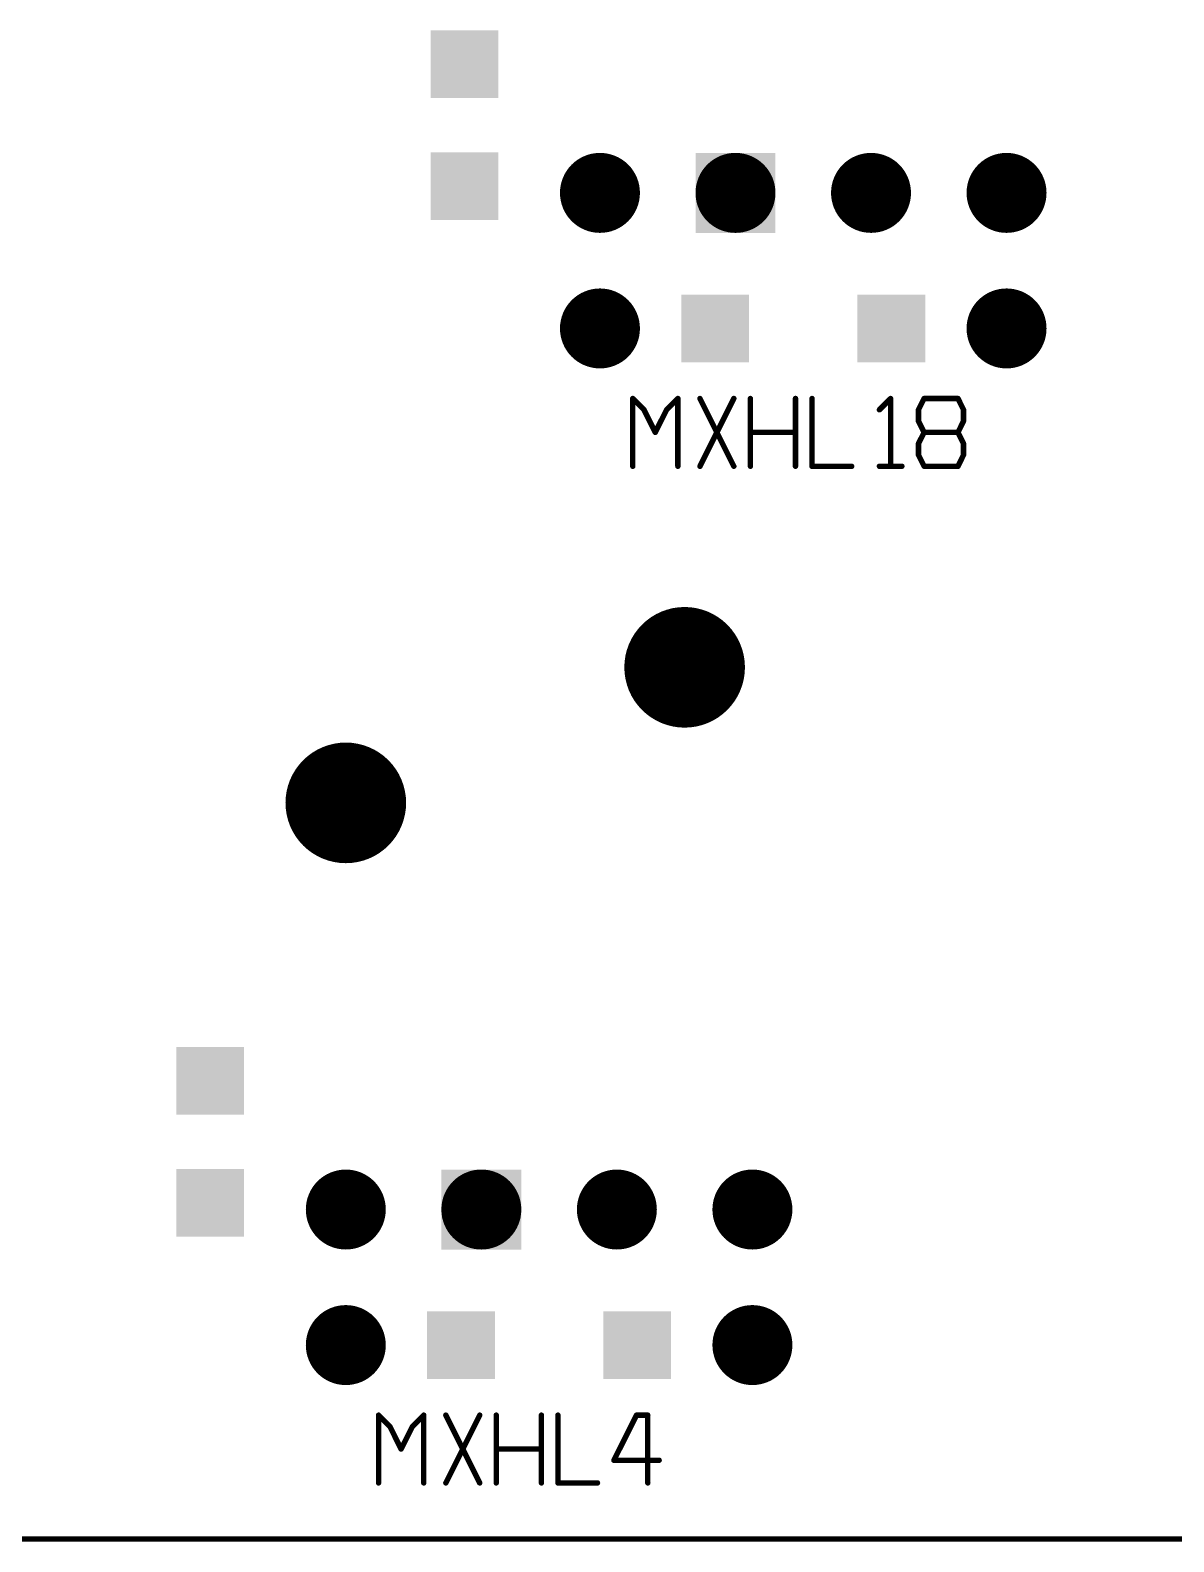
# Model space of a CAD drawing. Header units: millimetres. Extents: x 451 to 799, y 260 to 388.
# Drawn here: x 584.23 to 605.66, y 259.67 to 287.99 of the extents above; entities that cross this region are included whole.
import ezdxf

# ---------------------------------------------------------------- set-up
doc = ezdxf.new("R2010")
doc.units = ezdxf.units.MM
for name, color, linetype in [('3_A_', 4, 'Continuous'), ('4_A_', 54, 'Continuous'), ('5_A_', 7, 'Continuous'), ('8_A_', 3, 'Continuous')]:
    doc.layers.add(name, color=color, linetype=linetype)

# ---------------------------------------------------------------- blocks, each defined once
blk = doc.blocks.new('D24ROUND1_4986X1_4986')
blk.add_lwpolyline([(0.37465, 0, 0.7493, 0.7493, 1), (-0.37465, 0, 0.7493, 0.7493, 1), (0.37465, 0, 0.7493, 0.7493, 0)], format="xyseb")
blk = doc.blocks.new('D25ROUND2_2606X2_2606')
blk.add_lwpolyline([(0.56515, 0, 1.1303, 1.1303, 1), (-0.56515, 0, 1.1303, 1.1303, 1), (0.56515, 0, 1.1303, 1.1303, 0)], format="xyseb")
blk = doc.blocks.new('D16SQUARE1_27X1_27')
blk.add_solid([(-0.635, -0.635), (0.635, -0.635), (-0.635, 0.635), (0.635, 0.635)])
blk = doc.blocks.new('D41SQUARE1_4986X1_4986')
blk.add_solid([(-0.7493, -0.7493), (0.7493, -0.7493), (-0.7493, 0.7493), (0.7493, 0.7493)])

msp = doc.modelspace()

# ---------------------------------------------------------------- linework, layer by layer
at = {"layer": '5_A_'}
for points in [[(595.728, 280.881, 0.102, 0.102, 0), (595.517, 281.092, 0.102, 0.102, 0)], [(595.517, 281.092, 0.102, 0.102, 0), (595.517, 279.822, 0.102, 0.102, 0)], [(596.363, 281.092, 0.102, 0.102, 0), (596.152, 280.881, 0.102, 0.102, 0)], [(596.363, 279.822, 0.102, 0.102, 0), (596.363, 281.092, 0.102, 0.102, 0)], [(597.412, 279.822, 0.102, 0.102, 0), (596.777, 281.092, 0.102, 0.102, 0)], [(597.412, 281.092, 0.102, 0.102, 0), (596.777, 279.822, 0.102, 0.102, 0)], [(597.722, 279.822, 0.102, 0.102, 0), (597.722, 281.092, 0.102, 0.102, 0)], [(598.568, 279.822, 0.102, 0.102, 0), (598.568, 281.092, 0.102, 0.102, 0)], [(598.878, 279.822, 0.102, 0.102, 0), (598.878, 281.092, 0.102, 0.102, 0)], [(600.351, 281.092, 0.102, 0.102, 0), (600.14, 280.881, 0.102, 0.102, 0)], [(600.351, 279.822, 0.102, 0.102, 0), (600.351, 281.092, 0.102, 0.102, 0)], [(600.978, 281.092, 0.102, 0.102, 0), (600.872, 280.881, 0.102, 0.102, 0)], [(601.613, 281.092, 0.102, 0.102, 0), (600.978, 281.092, 0.102, 0.102, 0)], [(601.717, 280.881, 0.102, 0.102, 0), (601.613, 281.092, 0.102, 0.102, 0)], [(595.939, 280.457, 0.102, 0.102, 0), (595.728, 280.881, 0.102, 0.102, 0)], [(596.152, 280.881, 0.102, 0.102, 0), (595.939, 280.457, 0.102, 0.102, 0)], [(600.872, 280.881, 0.102, 0.102, 0), (600.872, 280.67, 0.102, 0.102, 0)], [(600.872, 280.67, 0.102, 0.102, 0), (600.978, 280.457, 0.102, 0.102, 0)], [(601.613, 280.457, 0.102, 0.102, 0), (601.717, 280.67, 0.102, 0.102, 0)], [(601.717, 280.67, 0.102, 0.102, 0), (601.717, 280.881, 0.102, 0.102, 0)], [(598.568, 280.457, 0.102, 0.102, 0), (597.722, 280.457, 0.102, 0.102, 0)], [(600.872, 280.246, 0.102, 0.102, 0), (600.978, 280.457, 0.102, 0.102, 0)], [(600.978, 280.457, 0.102, 0.102, 0), (601.613, 280.457, 0.102, 0.102, 0)], [(601.613, 280.457, 0.102, 0.102, 0), (601.717, 280.246, 0.102, 0.102, 0)], [(600.872, 280.035, 0.102, 0.102, 0), (600.872, 280.246, 0.102, 0.102, 0)], [(601.717, 280.246, 0.102, 0.102, 0), (601.717, 280.035, 0.102, 0.102, 0)], [(599.619, 279.822, 0.102, 0.102, 0), (598.878, 279.822, 0.102, 0.102, 0)], [(600.562, 279.822, 0.102, 0.102, 0), (600.14, 279.822, 0.102, 0.102, 0)], [(600.978, 279.822, 0.102, 0.102, 0), (600.872, 280.035, 0.102, 0.102, 0)], [(601.613, 279.822, 0.102, 0.102, 0), (600.978, 279.822, 0.102, 0.102, 0)], [(601.717, 280.035, 0.102, 0.102, 0), (601.613, 279.822, 0.102, 0.102, 0)], [(590.966, 261.831, 0.102, 0.102, 0), (590.755, 262.042, 0.102, 0.102, 0)], [(590.755, 262.042, 0.102, 0.102, 0), (590.755, 260.772, 0.102, 0.102, 0)], [(591.601, 262.042, 0.102, 0.102, 0), (591.39, 261.831, 0.102, 0.102, 0)], [(591.601, 260.772, 0.102, 0.102, 0), (591.601, 262.042, 0.102, 0.102, 0)], [(592.65, 260.772, 0.102, 0.102, 0), (592.015, 262.042, 0.102, 0.102, 0)], [(592.65, 262.042, 0.102, 0.102, 0), (592.015, 260.772, 0.102, 0.102, 0)], [(592.96, 260.772, 0.102, 0.102, 0), (592.96, 262.042, 0.102, 0.102, 0)], [(593.805, 260.772, 0.102, 0.102, 0), (593.805, 262.042, 0.102, 0.102, 0)], [(594.115, 260.772, 0.102, 0.102, 0), (594.115, 262.042, 0.102, 0.102, 0)], [(595.164, 261.196, 0.102, 0.102, 0), (595.588, 262.042, 0.102, 0.102, 0)], [(595.588, 262.042, 0.102, 0.102, 0), (595.799, 262.042, 0.102, 0.102, 0)], [(595.799, 262.042, 0.102, 0.102, 0), (595.799, 260.772, 0.102, 0.102, 0)], [(591.176, 261.407, 0.102, 0.102, 0), (590.966, 261.831, 0.102, 0.102, 0)], [(591.39, 261.831, 0.102, 0.102, 0), (591.176, 261.407, 0.102, 0.102, 0)], [(593.805, 261.407, 0.102, 0.102, 0), (592.96, 261.407, 0.102, 0.102, 0)], [(596.013, 261.196, 0.102, 0.102, 0), (595.164, 261.196, 0.102, 0.102, 0)], [(594.857, 260.772, 0.102, 0.102, 0), (594.115, 260.772, 0.102, 0.102, 0)]]:
    msp.add_lwpolyline(points, format="xyseb", dxfattribs=at)
for points in [[(595.492, 281.092, 0.0508, 0.0508, 1), (595.543, 281.092, 0.0508, 0.0508, 1), (595.492, 281.092, 0.0508, 0.0508, 0)], [(595.492, 281.092, 0.0508, 0.0508, 1), (595.543, 281.092, 0.0508, 0.0508, 1), (595.492, 281.092, 0.0508, 0.0508, 0)], [(595.492, 281.092, 0.0508, 0.0508, 1), (595.543, 281.092, 0.0508, 0.0508, 1), (595.492, 281.092, 0.0508, 0.0508, 0)], [(596.338, 281.092, 0.0508, 0.0508, 1), (596.389, 281.092, 0.0508, 0.0508, 1), (596.338, 281.092, 0.0508, 0.0508, 0)], [(596.338, 281.092, 0.0508, 0.0508, 1), (596.389, 281.092, 0.0508, 0.0508, 1), (596.338, 281.092, 0.0508, 0.0508, 0)], [(596.338, 281.092, 0.0508, 0.0508, 1), (596.389, 281.092, 0.0508, 0.0508, 1), (596.338, 281.092, 0.0508, 0.0508, 0)], [(596.752, 281.092, 0.0508, 0.0508, 1), (596.803, 281.092, 0.0508, 0.0508, 1), (596.752, 281.092, 0.0508, 0.0508, 0)], [(596.752, 281.092, 0.0508, 0.0508, 1), (596.803, 281.092, 0.0508, 0.0508, 1), (596.752, 281.092, 0.0508, 0.0508, 0)], [(597.387, 281.092, 0.0508, 0.0508, 1), (597.438, 281.092, 0.0508, 0.0508, 1), (597.387, 281.092, 0.0508, 0.0508, 0)], [(597.697, 281.092, 0.0508, 0.0508, 1), (597.747, 281.092, 0.0508, 0.0508, 1), (597.697, 281.092, 0.0508, 0.0508, 0)], [(597.697, 281.092, 0.0508, 0.0508, 1), (597.747, 281.092, 0.0508, 0.0508, 1), (597.697, 281.092, 0.0508, 0.0508, 0)], [(598.542, 281.092, 0.0508, 0.0508, 1), (598.593, 281.092, 0.0508, 0.0508, 1), (598.542, 281.092, 0.0508, 0.0508, 0)], [(598.542, 281.092, 0.0508, 0.0508, 1), (598.593, 281.092, 0.0508, 0.0508, 1), (598.542, 281.092, 0.0508, 0.0508, 0)], [(598.852, 281.092, 0.0508, 0.0508, 1), (598.903, 281.092, 0.0508, 0.0508, 1), (598.852, 281.092, 0.0508, 0.0508, 0)], [(598.852, 281.092, 0.0508, 0.0508, 1), (598.903, 281.092, 0.0508, 0.0508, 1), (598.852, 281.092, 0.0508, 0.0508, 0)], [(600.326, 281.092, 0.0508, 0.0508, 1), (600.376, 281.092, 0.0508, 0.0508, 1), (600.326, 281.092, 0.0508, 0.0508, 0)], [(600.326, 281.092, 0.0508, 0.0508, 1), (600.376, 281.092, 0.0508, 0.0508, 1), (600.326, 281.092, 0.0508, 0.0508, 0)], [(600.326, 281.092, 0.0508, 0.0508, 1), (600.376, 281.092, 0.0508, 0.0508, 1), (600.326, 281.092, 0.0508, 0.0508, 0)], [(600.953, 281.092, 0.0508, 0.0508, 1), (601.004, 281.092, 0.0508, 0.0508, 1), (600.953, 281.092, 0.0508, 0.0508, 0)], [(600.953, 281.092, 0.0508, 0.0508, 1), (601.004, 281.092, 0.0508, 0.0508, 1), (600.953, 281.092, 0.0508, 0.0508, 0)], [(600.953, 281.092, 0.0508, 0.0508, 1), (601.004, 281.092, 0.0508, 0.0508, 1), (600.953, 281.092, 0.0508, 0.0508, 0)], [(601.588, 281.092, 0.0508, 0.0508, 1), (601.639, 281.092, 0.0508, 0.0508, 1), (601.588, 281.092, 0.0508, 0.0508, 0)], [(601.588, 281.092, 0.0508, 0.0508, 1), (601.639, 281.092, 0.0508, 0.0508, 1), (601.588, 281.092, 0.0508, 0.0508, 0)], [(601.588, 281.092, 0.0508, 0.0508, 1), (601.639, 281.092, 0.0508, 0.0508, 1), (601.588, 281.092, 0.0508, 0.0508, 0)], [(595.703, 280.881, 0.0508, 0.0508, 1), (595.754, 280.881, 0.0508, 0.0508, 1), (595.703, 280.881, 0.0508, 0.0508, 0)], [(595.703, 280.881, 0.0508, 0.0508, 1), (595.754, 280.881, 0.0508, 0.0508, 1), (595.703, 280.881, 0.0508, 0.0508, 0)], [(595.703, 280.881, 0.0508, 0.0508, 1), (595.754, 280.881, 0.0508, 0.0508, 1), (595.703, 280.881, 0.0508, 0.0508, 0)], [(596.127, 280.881, 0.0508, 0.0508, 1), (596.178, 280.881, 0.0508, 0.0508, 1), (596.127, 280.881, 0.0508, 0.0508, 0)], [(596.127, 280.881, 0.0508, 0.0508, 1), (596.178, 280.881, 0.0508, 0.0508, 1), (596.127, 280.881, 0.0508, 0.0508, 0)], [(596.127, 280.881, 0.0508, 0.0508, 1), (596.178, 280.881, 0.0508, 0.0508, 1), (596.127, 280.881, 0.0508, 0.0508, 0)], [(600.115, 280.881, 0.0508, 0.0508, 1), (600.166, 280.881, 0.0508, 0.0508, 1), (600.115, 280.881, 0.0508, 0.0508, 0)], [(600.115, 280.881, 0.0508, 0.0508, 1), (600.166, 280.881, 0.0508, 0.0508, 1), (600.115, 280.881, 0.0508, 0.0508, 0)], [(600.846, 280.881, 0.0508, 0.0508, 1), (600.897, 280.881, 0.0508, 0.0508, 1), (600.846, 280.881, 0.0508, 0.0508, 0)], [(600.846, 280.881, 0.0508, 0.0508, 1), (600.897, 280.881, 0.0508, 0.0508, 1), (600.846, 280.881, 0.0508, 0.0508, 0)], [(600.846, 280.881, 0.0508, 0.0508, 1), (600.897, 280.881, 0.0508, 0.0508, 1), (600.846, 280.881, 0.0508, 0.0508, 0)], [(600.846, 280.67, 0.0508, 0.0508, 1), (600.897, 280.67, 0.0508, 0.0508, 1), (600.846, 280.67, 0.0508, 0.0508, 0)], [(600.846, 280.67, 0.0508, 0.0508, 1), (600.897, 280.67, 0.0508, 0.0508, 1), (600.846, 280.67, 0.0508, 0.0508, 0)], [(600.846, 280.67, 0.0508, 0.0508, 1), (600.897, 280.67, 0.0508, 0.0508, 1), (600.846, 280.67, 0.0508, 0.0508, 0)], [(601.692, 280.881, 0.0508, 0.0508, 1), (601.743, 280.881, 0.0508, 0.0508, 1), (601.692, 280.881, 0.0508, 0.0508, 0)], [(601.692, 280.881, 0.0508, 0.0508, 1), (601.743, 280.881, 0.0508, 0.0508, 1), (601.692, 280.881, 0.0508, 0.0508, 0)], [(601.692, 280.881, 0.0508, 0.0508, 1), (601.743, 280.881, 0.0508, 0.0508, 1), (601.692, 280.881, 0.0508, 0.0508, 0)], [(601.692, 280.67, 0.0508, 0.0508, 1), (601.743, 280.67, 0.0508, 0.0508, 1), (601.692, 280.67, 0.0508, 0.0508, 0)], [(601.692, 280.67, 0.0508, 0.0508, 1), (601.743, 280.67, 0.0508, 0.0508, 1), (601.692, 280.67, 0.0508, 0.0508, 0)], [(601.692, 280.67, 0.0508, 0.0508, 1), (601.743, 280.67, 0.0508, 0.0508, 1), (601.692, 280.67, 0.0508, 0.0508, 0)], [(595.914, 280.457, 0.0508, 0.0508, 1), (595.964, 280.457, 0.0508, 0.0508, 1), (595.914, 280.457, 0.0508, 0.0508, 0)], [(595.914, 280.457, 0.0508, 0.0508, 1), (595.964, 280.457, 0.0508, 0.0508, 1), (595.914, 280.457, 0.0508, 0.0508, 0)], [(595.914, 280.457, 0.0508, 0.0508, 1), (595.964, 280.457, 0.0508, 0.0508, 1), (595.914, 280.457, 0.0508, 0.0508, 0)], [(597.697, 280.457, 0.0508, 0.0508, 1), (597.747, 280.457, 0.0508, 0.0508, 1), (597.697, 280.457, 0.0508, 0.0508, 0)], [(597.697, 280.457, 0.0508, 0.0508, 1), (597.747, 280.457, 0.0508, 0.0508, 1), (597.697, 280.457, 0.0508, 0.0508, 0)], [(598.542, 280.457, 0.0508, 0.0508, 1), (598.593, 280.457, 0.0508, 0.0508, 1), (598.542, 280.457, 0.0508, 0.0508, 0)], [(600.953, 280.457, 0.0508, 0.0508, 1), (601.004, 280.457, 0.0508, 0.0508, 1), (600.953, 280.457, 0.0508, 0.0508, 0)], [(600.953, 280.457, 0.0508, 0.0508, 1), (601.004, 280.457, 0.0508, 0.0508, 1), (600.953, 280.457, 0.0508, 0.0508, 0)], [(600.953, 280.457, 0.0508, 0.0508, 1), (601.004, 280.457, 0.0508, 0.0508, 1), (600.953, 280.457, 0.0508, 0.0508, 0)], [(600.953, 280.457, 0.0508, 0.0508, 1), (601.004, 280.457, 0.0508, 0.0508, 1), (600.953, 280.457, 0.0508, 0.0508, 0)], [(600.953, 280.457, 0.0508, 0.0508, 1), (601.004, 280.457, 0.0508, 0.0508, 1), (600.953, 280.457, 0.0508, 0.0508, 0)], [(601.588, 280.457, 0.0508, 0.0508, 1), (601.639, 280.457, 0.0508, 0.0508, 1), (601.588, 280.457, 0.0508, 0.0508, 0)], [(601.588, 280.457, 0.0508, 0.0508, 1), (601.639, 280.457, 0.0508, 0.0508, 1), (601.588, 280.457, 0.0508, 0.0508, 0)], [(601.588, 280.457, 0.0508, 0.0508, 1), (601.639, 280.457, 0.0508, 0.0508, 1), (601.588, 280.457, 0.0508, 0.0508, 0)], [(601.588, 280.457, 0.0508, 0.0508, 1), (601.639, 280.457, 0.0508, 0.0508, 1), (601.588, 280.457, 0.0508, 0.0508, 0)], [(600.846, 280.246, 0.0508, 0.0508, 1), (600.897, 280.246, 0.0508, 0.0508, 1), (600.846, 280.246, 0.0508, 0.0508, 0)], [(600.846, 280.246, 0.0508, 0.0508, 1), (600.897, 280.246, 0.0508, 0.0508, 1), (600.846, 280.246, 0.0508, 0.0508, 0)], [(600.846, 280.246, 0.0508, 0.0508, 1), (600.897, 280.246, 0.0508, 0.0508, 1), (600.846, 280.246, 0.0508, 0.0508, 0)], [(601.692, 280.246, 0.0508, 0.0508, 1), (601.743, 280.246, 0.0508, 0.0508, 1), (601.692, 280.246, 0.0508, 0.0508, 0)], [(601.692, 280.246, 0.0508, 0.0508, 1), (601.743, 280.246, 0.0508, 0.0508, 1), (601.692, 280.246, 0.0508, 0.0508, 0)], [(601.692, 280.246, 0.0508, 0.0508, 1), (601.743, 280.246, 0.0508, 0.0508, 1), (601.692, 280.246, 0.0508, 0.0508, 0)], [(595.492, 279.822, 0.0508, 0.0508, 1), (595.543, 279.822, 0.0508, 0.0508, 1), (595.492, 279.822, 0.0508, 0.0508, 0)], [(595.492, 279.822, 0.0508, 0.0508, 1), (595.543, 279.822, 0.0508, 0.0508, 1), (595.492, 279.822, 0.0508, 0.0508, 0)], [(596.338, 279.822, 0.0508, 0.0508, 1), (596.389, 279.822, 0.0508, 0.0508, 1), (596.338, 279.822, 0.0508, 0.0508, 0)], [(596.752, 279.822, 0.0508, 0.0508, 1), (596.803, 279.822, 0.0508, 0.0508, 1), (596.752, 279.822, 0.0508, 0.0508, 0)], [(596.752, 279.822, 0.0508, 0.0508, 1), (596.803, 279.822, 0.0508, 0.0508, 1), (596.752, 279.822, 0.0508, 0.0508, 0)], [(597.387, 279.822, 0.0508, 0.0508, 1), (597.438, 279.822, 0.0508, 0.0508, 1), (597.387, 279.822, 0.0508, 0.0508, 0)], [(597.697, 279.822, 0.0508, 0.0508, 1), (597.747, 279.822, 0.0508, 0.0508, 1), (597.697, 279.822, 0.0508, 0.0508, 0)], [(598.542, 279.822, 0.0508, 0.0508, 1), (598.593, 279.822, 0.0508, 0.0508, 1), (598.542, 279.822, 0.0508, 0.0508, 0)], [(598.852, 279.822, 0.0508, 0.0508, 1), (598.903, 279.822, 0.0508, 0.0508, 1), (598.852, 279.822, 0.0508, 0.0508, 0)], [(598.852, 279.822, 0.0508, 0.0508, 1), (598.903, 279.822, 0.0508, 0.0508, 1), (598.852, 279.822, 0.0508, 0.0508, 0)], [(598.852, 279.822, 0.0508, 0.0508, 1), (598.903, 279.822, 0.0508, 0.0508, 1), (598.852, 279.822, 0.0508, 0.0508, 0)], [(599.594, 279.822, 0.0508, 0.0508, 1), (599.645, 279.822, 0.0508, 0.0508, 1), (599.594, 279.822, 0.0508, 0.0508, 0)], [(600.115, 279.822, 0.0508, 0.0508, 1), (600.166, 279.822, 0.0508, 0.0508, 1), (600.115, 279.822, 0.0508, 0.0508, 0)], [(600.115, 279.822, 0.0508, 0.0508, 1), (600.166, 279.822, 0.0508, 0.0508, 1), (600.115, 279.822, 0.0508, 0.0508, 0)], [(600.326, 279.822, 0.0508, 0.0508, 1), (600.376, 279.822, 0.0508, 0.0508, 1), (600.326, 279.822, 0.0508, 0.0508, 0)], [(600.536, 279.822, 0.0508, 0.0508, 1), (600.587, 279.822, 0.0508, 0.0508, 1), (600.536, 279.822, 0.0508, 0.0508, 0)], [(600.846, 280.035, 0.0508, 0.0508, 1), (600.897, 280.035, 0.0508, 0.0508, 1), (600.846, 280.035, 0.0508, 0.0508, 0)], [(600.846, 280.035, 0.0508, 0.0508, 1), (600.897, 280.035, 0.0508, 0.0508, 1), (600.846, 280.035, 0.0508, 0.0508, 0)], [(600.846, 280.035, 0.0508, 0.0508, 1), (600.897, 280.035, 0.0508, 0.0508, 1), (600.846, 280.035, 0.0508, 0.0508, 0)], [(600.953, 279.822, 0.0508, 0.0508, 1), (601.004, 279.822, 0.0508, 0.0508, 1), (600.953, 279.822, 0.0508, 0.0508, 0)], [(600.953, 279.822, 0.0508, 0.0508, 1), (601.004, 279.822, 0.0508, 0.0508, 1), (600.953, 279.822, 0.0508, 0.0508, 0)], [(600.953, 279.822, 0.0508, 0.0508, 1), (601.004, 279.822, 0.0508, 0.0508, 1), (600.953, 279.822, 0.0508, 0.0508, 0)], [(601.588, 279.822, 0.0508, 0.0508, 1), (601.639, 279.822, 0.0508, 0.0508, 1), (601.588, 279.822, 0.0508, 0.0508, 0)], [(601.588, 279.822, 0.0508, 0.0508, 1), (601.639, 279.822, 0.0508, 0.0508, 1), (601.588, 279.822, 0.0508, 0.0508, 0)], [(601.588, 279.822, 0.0508, 0.0508, 1), (601.639, 279.822, 0.0508, 0.0508, 1), (601.588, 279.822, 0.0508, 0.0508, 0)], [(601.692, 280.035, 0.0508, 0.0508, 1), (601.743, 280.035, 0.0508, 0.0508, 1), (601.692, 280.035, 0.0508, 0.0508, 0)], [(601.692, 280.035, 0.0508, 0.0508, 1), (601.743, 280.035, 0.0508, 0.0508, 1), (601.692, 280.035, 0.0508, 0.0508, 0)], [(601.692, 280.035, 0.0508, 0.0508, 1), (601.743, 280.035, 0.0508, 0.0508, 1), (601.692, 280.035, 0.0508, 0.0508, 0)], [(590.729, 262.042, 0.0508, 0.0508, 1), (590.78, 262.042, 0.0508, 0.0508, 1), (590.729, 262.042, 0.0508, 0.0508, 0)], [(590.729, 262.042, 0.0508, 0.0508, 1), (590.78, 262.042, 0.0508, 0.0508, 1), (590.729, 262.042, 0.0508, 0.0508, 0)], [(590.729, 262.042, 0.0508, 0.0508, 1), (590.78, 262.042, 0.0508, 0.0508, 1), (590.729, 262.042, 0.0508, 0.0508, 0)], [(591.575, 262.042, 0.0508, 0.0508, 1), (591.626, 262.042, 0.0508, 0.0508, 1), (591.575, 262.042, 0.0508, 0.0508, 0)], [(591.575, 262.042, 0.0508, 0.0508, 1), (591.626, 262.042, 0.0508, 0.0508, 1), (591.575, 262.042, 0.0508, 0.0508, 0)], [(591.575, 262.042, 0.0508, 0.0508, 1), (591.626, 262.042, 0.0508, 0.0508, 1), (591.575, 262.042, 0.0508, 0.0508, 0)], [(591.989, 262.042, 0.0508, 0.0508, 1), (592.04, 262.042, 0.0508, 0.0508, 1), (591.989, 262.042, 0.0508, 0.0508, 0)], [(591.989, 262.042, 0.0508, 0.0508, 1), (592.04, 262.042, 0.0508, 0.0508, 1), (591.989, 262.042, 0.0508, 0.0508, 0)], [(592.624, 262.042, 0.0508, 0.0508, 1), (592.675, 262.042, 0.0508, 0.0508, 1), (592.624, 262.042, 0.0508, 0.0508, 0)], [(592.934, 262.042, 0.0508, 0.0508, 1), (592.985, 262.042, 0.0508, 0.0508, 1), (592.934, 262.042, 0.0508, 0.0508, 0)], [(592.934, 262.042, 0.0508, 0.0508, 1), (592.985, 262.042, 0.0508, 0.0508, 1), (592.934, 262.042, 0.0508, 0.0508, 0)], [(593.78, 262.042, 0.0508, 0.0508, 1), (593.831, 262.042, 0.0508, 0.0508, 1), (593.78, 262.042, 0.0508, 0.0508, 0)], [(593.78, 262.042, 0.0508, 0.0508, 1), (593.831, 262.042, 0.0508, 0.0508, 1), (593.78, 262.042, 0.0508, 0.0508, 0)], [(594.09, 262.042, 0.0508, 0.0508, 1), (594.141, 262.042, 0.0508, 0.0508, 1), (594.09, 262.042, 0.0508, 0.0508, 0)], [(594.09, 262.042, 0.0508, 0.0508, 1), (594.141, 262.042, 0.0508, 0.0508, 1), (594.09, 262.042, 0.0508, 0.0508, 0)], [(595.563, 262.042, 0.0508, 0.0508, 1), (595.614, 262.042, 0.0508, 0.0508, 1), (595.563, 262.042, 0.0508, 0.0508, 0)], [(595.563, 262.042, 0.0508, 0.0508, 1), (595.614, 262.042, 0.0508, 0.0508, 1), (595.563, 262.042, 0.0508, 0.0508, 0)], [(595.563, 262.042, 0.0508, 0.0508, 1), (595.614, 262.042, 0.0508, 0.0508, 1), (595.563, 262.042, 0.0508, 0.0508, 0)], [(595.774, 262.042, 0.0508, 0.0508, 1), (595.825, 262.042, 0.0508, 0.0508, 1), (595.774, 262.042, 0.0508, 0.0508, 0)], [(595.774, 262.042, 0.0508, 0.0508, 1), (595.825, 262.042, 0.0508, 0.0508, 1), (595.774, 262.042, 0.0508, 0.0508, 0)], [(595.774, 262.042, 0.0508, 0.0508, 1), (595.825, 262.042, 0.0508, 0.0508, 1), (595.774, 262.042, 0.0508, 0.0508, 0)], [(590.94, 261.831, 0.0508, 0.0508, 1), (590.991, 261.831, 0.0508, 0.0508, 1), (590.94, 261.831, 0.0508, 0.0508, 0)], [(590.94, 261.831, 0.0508, 0.0508, 1), (590.991, 261.831, 0.0508, 0.0508, 1), (590.94, 261.831, 0.0508, 0.0508, 0)], [(590.94, 261.831, 0.0508, 0.0508, 1), (590.991, 261.831, 0.0508, 0.0508, 1), (590.94, 261.831, 0.0508, 0.0508, 0)], [(591.364, 261.831, 0.0508, 0.0508, 1), (591.415, 261.831, 0.0508, 0.0508, 1), (591.364, 261.831, 0.0508, 0.0508, 0)], [(591.364, 261.831, 0.0508, 0.0508, 1), (591.415, 261.831, 0.0508, 0.0508, 1), (591.364, 261.831, 0.0508, 0.0508, 0)], [(591.364, 261.831, 0.0508, 0.0508, 1), (591.415, 261.831, 0.0508, 0.0508, 1), (591.364, 261.831, 0.0508, 0.0508, 0)], [(591.151, 261.407, 0.0508, 0.0508, 1), (591.202, 261.407, 0.0508, 0.0508, 1), (591.151, 261.407, 0.0508, 0.0508, 0)], [(591.151, 261.407, 0.0508, 0.0508, 1), (591.202, 261.407, 0.0508, 0.0508, 1), (591.151, 261.407, 0.0508, 0.0508, 0)], [(591.151, 261.407, 0.0508, 0.0508, 1), (591.202, 261.407, 0.0508, 0.0508, 1), (591.151, 261.407, 0.0508, 0.0508, 0)], [(592.934, 261.407, 0.0508, 0.0508, 1), (592.985, 261.407, 0.0508, 0.0508, 1), (592.934, 261.407, 0.0508, 0.0508, 0)], [(592.934, 261.407, 0.0508, 0.0508, 1), (592.985, 261.407, 0.0508, 0.0508, 1), (592.934, 261.407, 0.0508, 0.0508, 0)], [(593.78, 261.407, 0.0508, 0.0508, 1), (593.831, 261.407, 0.0508, 0.0508, 1), (593.78, 261.407, 0.0508, 0.0508, 0)], [(595.139, 261.196, 0.0508, 0.0508, 1), (595.19, 261.196, 0.0508, 0.0508, 1), (595.139, 261.196, 0.0508, 0.0508, 0)], [(595.139, 261.196, 0.0508, 0.0508, 1), (595.19, 261.196, 0.0508, 0.0508, 1), (595.139, 261.196, 0.0508, 0.0508, 0)], [(595.139, 261.196, 0.0508, 0.0508, 1), (595.19, 261.196, 0.0508, 0.0508, 1), (595.139, 261.196, 0.0508, 0.0508, 0)], [(595.987, 261.196, 0.0508, 0.0508, 1), (596.038, 261.196, 0.0508, 0.0508, 1), (595.987, 261.196, 0.0508, 0.0508, 0)], [(590.729, 260.772, 0.0508, 0.0508, 1), (590.78, 260.772, 0.0508, 0.0508, 1), (590.729, 260.772, 0.0508, 0.0508, 0)], [(590.729, 260.772, 0.0508, 0.0508, 1), (590.78, 260.772, 0.0508, 0.0508, 1), (590.729, 260.772, 0.0508, 0.0508, 0)], [(591.575, 260.772, 0.0508, 0.0508, 1), (591.626, 260.772, 0.0508, 0.0508, 1), (591.575, 260.772, 0.0508, 0.0508, 0)], [(591.989, 260.772, 0.0508, 0.0508, 1), (592.04, 260.772, 0.0508, 0.0508, 1), (591.989, 260.772, 0.0508, 0.0508, 0)], [(591.989, 260.772, 0.0508, 0.0508, 1), (592.04, 260.772, 0.0508, 0.0508, 1), (591.989, 260.772, 0.0508, 0.0508, 0)], [(592.624, 260.772, 0.0508, 0.0508, 1), (592.675, 260.772, 0.0508, 0.0508, 1), (592.624, 260.772, 0.0508, 0.0508, 0)], [(592.934, 260.772, 0.0508, 0.0508, 1), (592.985, 260.772, 0.0508, 0.0508, 1), (592.934, 260.772, 0.0508, 0.0508, 0)], [(593.78, 260.772, 0.0508, 0.0508, 1), (593.831, 260.772, 0.0508, 0.0508, 1), (593.78, 260.772, 0.0508, 0.0508, 0)], [(594.09, 260.772, 0.0508, 0.0508, 1), (594.141, 260.772, 0.0508, 0.0508, 1), (594.09, 260.772, 0.0508, 0.0508, 0)], [(594.09, 260.772, 0.0508, 0.0508, 1), (594.141, 260.772, 0.0508, 0.0508, 1), (594.09, 260.772, 0.0508, 0.0508, 0)], [(594.09, 260.772, 0.0508, 0.0508, 1), (594.141, 260.772, 0.0508, 0.0508, 1), (594.09, 260.772, 0.0508, 0.0508, 0)], [(594.832, 260.772, 0.0508, 0.0508, 1), (594.882, 260.772, 0.0508, 0.0508, 1), (594.832, 260.772, 0.0508, 0.0508, 0)], [(595.774, 260.772, 0.0508, 0.0508, 1), (595.825, 260.772, 0.0508, 0.0508, 1), (595.774, 260.772, 0.0508, 0.0508, 0)], [(595.774, 260.772, 0.0508, 0.0508, 1), (595.825, 260.772, 0.0508, 0.0508, 1), (595.774, 260.772, 0.0508, 0.0508, 0)]]:
    msp.add_lwpolyline(points, format="xyseb", close=True, dxfattribs=at)
at = {"layer": '8_A_'}
msp.add_lwpolyline([(525.898, 259.72, 0.102, 0.102, 0), (638.187, 259.72, 0.102, 0.102, 0)], format="xyseb", dxfattribs=at)

# ---------------------------------------------------------------- block references
at = {"layer": '3_A_'}
for name, p in [('D24ROUND1_4986X1_4986', (594.903, 284.945)), ('D24ROUND1_4986X1_4986', (597.443, 284.945)), ('D24ROUND1_4986X1_4986', (599.983, 284.945)), ('D24ROUND1_4986X1_4986', (602.523, 284.945)), ('D24ROUND1_4986X1_4986', (594.903, 282.405)), ('D24ROUND1_4986X1_4986', (602.523, 282.405)), ('D25ROUND2_2606X2_2606', (596.49, 276.055)), ('D25ROUND2_2606X2_2606', (590.14, 273.515)), ('D24ROUND1_4986X1_4986', (590.14, 265.895)), ('D24ROUND1_4986X1_4986', (592.68, 265.895)), ('D24ROUND1_4986X1_4986', (595.22, 265.895)), ('D24ROUND1_4986X1_4986', (597.76, 265.895)), ('D24ROUND1_4986X1_4986', (590.14, 263.355)), ('D24ROUND1_4986X1_4986', (597.76, 263.355))]:
    msp.add_blockref(name, p, dxfattribs=at)
at = {"layer": '4_A_'}
for name, p in [('D16SQUARE1_27X1_27', (592.363, 287.358)), ('D16SQUARE1_27X1_27', (592.363, 285.072)), ('D24ROUND1_4986X1_4986', (594.903, 284.945)), ('D41SQUARE1_4986X1_4986', (597.443, 284.945)), ('D24ROUND1_4986X1_4986', (599.983, 284.945)), ('D24ROUND1_4986X1_4986', (602.523, 284.945)), ('D24ROUND1_4986X1_4986', (594.903, 282.405)), ('D16SQUARE1_27X1_27', (597.062, 282.405)), ('D16SQUARE1_27X1_27', (600.364, 282.405)), ('D24ROUND1_4986X1_4986', (602.523, 282.405)), ('D25ROUND2_2606X2_2606', (596.49, 276.055)), ('D25ROUND2_2606X2_2606', (590.14, 273.515)), ('D16SQUARE1_27X1_27', (587.6, 268.308)), ('D16SQUARE1_27X1_27', (587.6, 266.022)), ('D24ROUND1_4986X1_4986', (590.14, 265.895)), ('D41SQUARE1_4986X1_4986', (592.68, 265.895)), ('D24ROUND1_4986X1_4986', (595.22, 265.895)), ('D24ROUND1_4986X1_4986', (597.76, 265.895)), ('D24ROUND1_4986X1_4986', (590.14, 263.355)), ('D16SQUARE1_27X1_27', (592.299, 263.355)), ('D16SQUARE1_27X1_27', (595.601, 263.355)), ('D24ROUND1_4986X1_4986', (597.76, 263.355))]:
    msp.add_blockref(name, p, dxfattribs=at)

doc.saveas('drawing.dxf')
